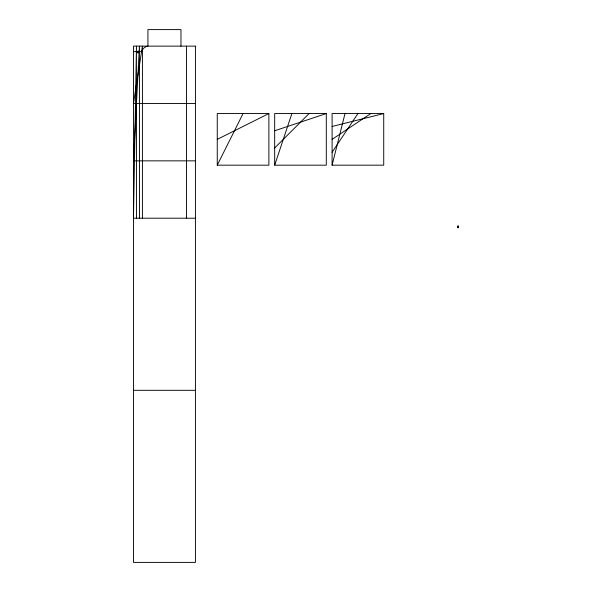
<?xml version="1.0" encoding="UTF-8"?>
<svg xmlns="http://www.w3.org/2000/svg" width="592" height="592" viewBox="0 0 592 592"><rect width="100%" height="100%" fill="white"/><g stroke="black" fill="none" stroke-linecap="round" stroke-linejoin="round"><path stroke-width="0.89" d="M332.097 165.175L332.097 113.553L383.727 113.553L383.727 165.175L332.097 165.175L345.003 113.553M274.681 165.175L274.681 113.553L326.303 113.553L326.303 165.175L274.681 165.175L291.886 113.553M137.633 52.074L138.506 51.719L138.506 52.436L137.781 52.436C137.536 51.097 139.076 52.71 137.847 52.074M457.505 226.906L458.378 226.544L458.378 227.261L457.66 227.261C457.416 225.922 458.955 227.535 457.727 226.906M217.257 165.175L217.257 113.553L268.886 113.553L268.886 165.175L217.257 165.175L243.068 113.553M332.097 152.27L357.916 113.553M274.681 147.97L309.098 113.553M332.097 139.364L370.821 113.553M217.257 139.364L268.886 113.553M274.681 130.758L326.303 113.553M332.097 126.459L383.727 113.553M133.474 51.63L141.562 51.63A7.955 7.955 0 0 1 147.926 46.124L147.926 29.6L180.967 29.6L180.967 46.124M195.427 103.482L133.474 103.482L142.42 46.124L142.42 218.211M195.427 160.846L133.474 160.846L139.438 46.124L139.438 218.211M195.427 218.211L133.474 218.211L136.456 46.124L136.456 218.211M133.474 390.306L195.427 390.306M186.473 46.124L186.473 218.211M195.427 46.124L133.474 46.124L133.474 562.4L195.427 562.4L195.427 46.124M138.432 51.201L137.847 51.201L137.847 52.954L138.432 52.954L138.432 51.201M458.312 226.033L457.727 226.033L457.727 227.779L458.312 227.779L458.312 226.033"/></g></svg>
